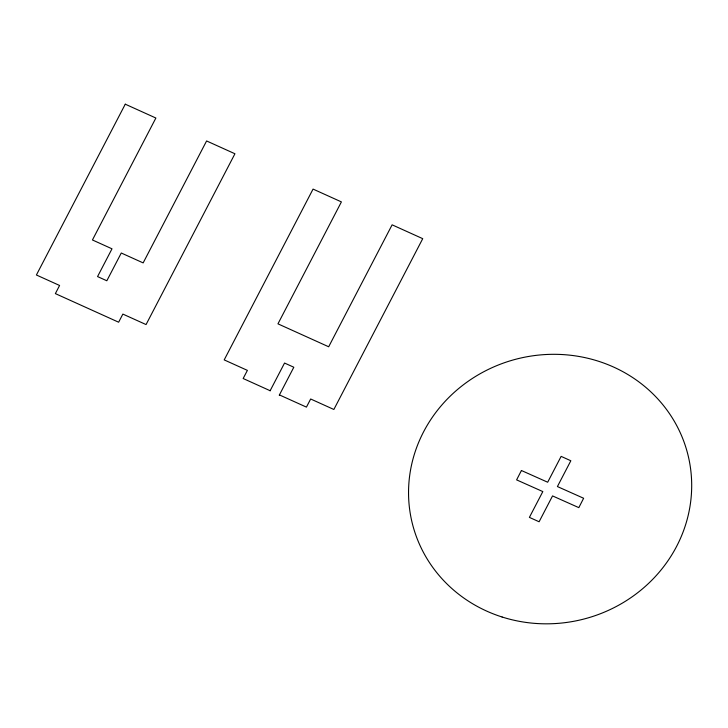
<?xml version="1.0" encoding="UTF-8"?>
<svg xmlns="http://www.w3.org/2000/svg" width="728" height="728" viewBox="0 0 728 728"><rect width="100%" height="100%" fill="white"/><g stroke="black" fill="none" stroke-linecap="round" stroke-linejoin="round"><path stroke-width="1.09" d="M270.097 390.809L284.548 363.045L293.821 367.24L279.252 395.24M270.143 390.718L243.161 378.514L247.393 370.379L224.197 359.896L313.058 189.089L341.405 201.902L277.959 323.842L328.674 346.774L392.119 224.825L422.731 238.666L333.861 409.473L310.665 398.99L306.433 407.116L279.425 394.913M521.421 470.506L516.607 479.879L542.824 491.582L529.393 517.38L539.102 521.767L552.543 495.914L578.815 507.634L583.629 498.261L557.411 486.559L570.834 460.76L561.133 456.374L547.684 482.227L521.421 470.506M125.271 104.186L36.4 274.993L59.596 285.476L55.364 293.611L118.637 322.213L122.868 314.087L146.064 324.57L234.935 153.763L206.597 140.95L143.152 262.899L121.276 253.007L106.834 280.771L97.552 276.576L112.003 248.812L92.438 239.967L155.883 118.027L125.271 104.186M502.111 617.007A142.015 134.28 -14.1 0 0 689.462 461.752A142.015 134.28 -14.1 0 0 458.776 388.452A142.015 134.28 -14.1 0 0 502.111 617.007"/></g></svg>
